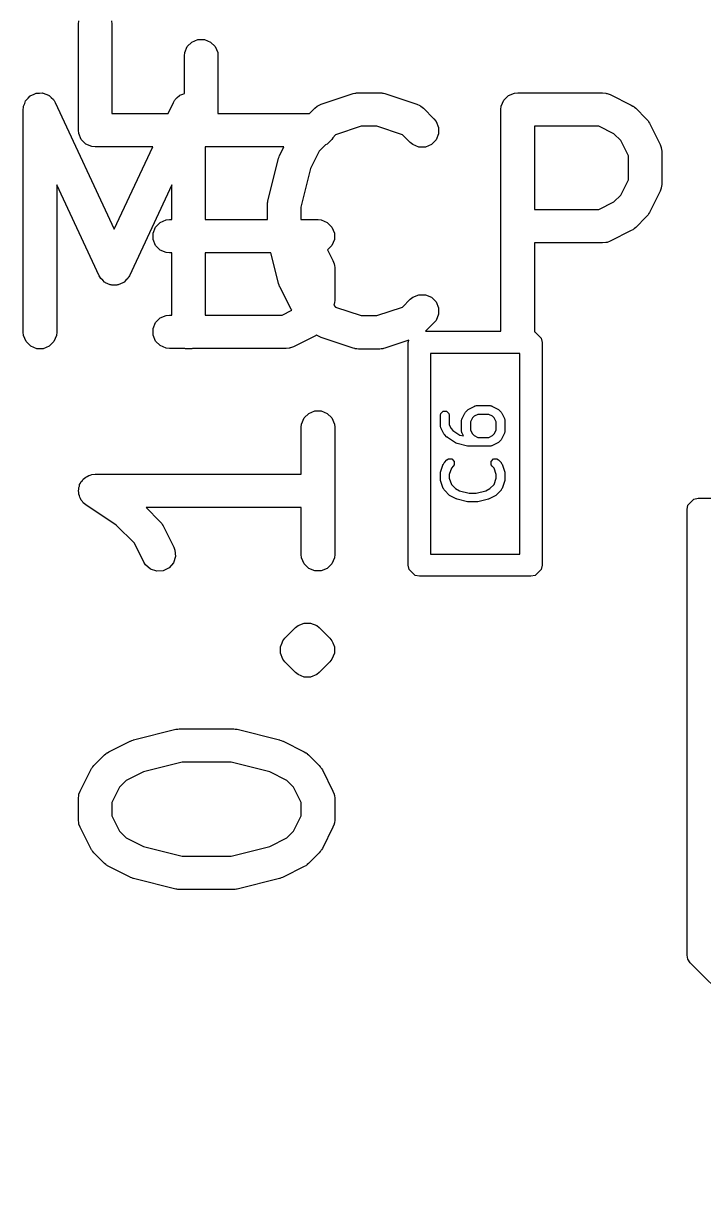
# Model space of a CAD drawing. Extents: x -2.36 to 2.12, y 0.28 to 4.05.
# Drawn here: x -2.3601 to -2.24, y 3.1218 to 3.3273 of the extents above; entities that cross this region are included whole.
import ezdxf

# ---------------------------------------------------------------- set-up
doc = ezdxf.new("R2010")
doc.units = 0
doc.header["$MEASUREMENT"] = 0
doc.layers.add('BLACK', color=7, linetype='CONTINUOUS')

msp = doc.modelspace()

# ---------------------------------------------------------------- linework, layer by layer
at = {"layer": 'BLACK', "linetype": 'CONTINUOUS'}
for p, q in [((-2.3504, 3.32711), (-2.35034, 3.32769)), ((-2.3504, 3.30836), (-2.3504, 3.32711)), ((-2.34455, 3.32769), (-2.3445, 3.32711)), ((-2.3445, 3.32711), (-2.3445, 3.31131)), ((-2.33116, 3.32313), (-2.33034, 3.32394)), ((-2.33034, 3.32394), (-2.32928, 3.32438)), ((-2.32928, 3.32438), (-2.32812, 3.32438)), ((-2.32812, 3.32438), (-2.32706, 3.32394)), ((-2.32706, 3.32394), (-2.32625, 3.32313)), ((-2.33165, 3.32148), (-2.3316, 3.32206)), ((-2.3316, 3.32206), (-2.33116, 3.32313)), ((-2.32625, 3.32313), (-2.3258, 3.32206)), ((-2.3258, 3.32206), (-2.32575, 3.32148)), ((-2.33165, 3.31485), (-2.33165, 3.32148)), ((-2.32575, 3.32148), (-2.32575, 3.31131)), ((-2.35988, 3.31306), (-2.35971, 3.31355)), ((-2.35971, 3.31355), (-2.35966, 3.31359)), ((-2.35966, 3.31359), (-2.35964, 3.31366)), ((-2.35964, 3.31366), (-2.35927, 3.31402)), ((-2.35927, 3.31402), (-2.35893, 3.3144)), ((-2.35893, 3.3144), (-2.35887, 3.31442)), ((-2.35887, 3.31442), (-2.35882, 3.31447)), ((-2.35882, 3.31447), (-2.35835, 3.31467)), ((-2.35835, 3.31467), (-2.35788, 3.31488)), ((-2.35788, 3.31488), (-2.35782, 3.31489)), ((-2.35782, 3.31489), (-2.35776, 3.31491)), ((-2.35776, 3.31491), (-2.35724, 3.31491)), ((-2.35724, 3.31491), (-2.35673, 3.31493)), ((-2.35673, 3.31493), (-2.35667, 3.31491)), ((-2.35667, 3.31491), (-2.3566, 3.31491)), ((-2.3566, 3.31491), (-2.35613, 3.31471)), ((-2.35613, 3.31471), (-2.35565, 3.31454)), ((-2.35565, 3.31454), (-2.3556, 3.3145)), ((-2.3556, 3.3145), (-2.35554, 3.31447)), ((-2.35554, 3.31447), (-2.35518, 3.31411)), ((-2.35518, 3.31411), (-2.3548, 3.31376)), ((-2.3548, 3.31376), (-2.35475, 3.31368)), ((-2.35475, 3.31368), (-2.35473, 3.31366)), ((-2.35473, 3.31366), (-2.3547, 3.31359)), ((-2.3547, 3.31359), (-2.3545, 3.31326)), ((-2.33361, 3.31326), (-2.33342, 3.31359)), ((-2.33342, 3.31359), (-2.33339, 3.31366)), ((-2.33339, 3.31366), (-2.33336, 3.31368)), ((-2.33336, 3.31368), (-2.33331, 3.31376)), ((-2.33331, 3.31376), (-2.33294, 3.31411)), ((-2.33294, 3.31411), (-2.33257, 3.31447)), ((-2.33257, 3.31447), (-2.33251, 3.3145)), ((-2.33251, 3.3145), (-2.33246, 3.31454)), ((-2.33246, 3.31454), (-2.33198, 3.31472)), ((-2.33198, 3.31472), (-2.33165, 3.31485)), ((-2.3075, 3.31294), (-2.30187, 3.31482)), ((-2.30187, 3.31482), (-2.30159, 3.31488)), ((-2.30159, 3.31488), (-2.30151, 3.31491)), ((-2.30151, 3.31491), (-2.30141, 3.31492)), ((-2.30141, 3.31492), (-2.30131, 3.31494)), ((-2.30131, 3.31494), (-2.30123, 3.31494)), ((-2.30123, 3.31494), (-2.30094, 3.31497)), ((-2.30094, 3.31497), (-2.29719, 3.31497)), ((-2.29719, 3.31497), (-2.2969, 3.31494)), ((-2.2969, 3.31494), (-2.29682, 3.31494)), ((-2.29682, 3.31494), (-2.29672, 3.31492)), ((-2.29672, 3.31492), (-2.29661, 3.31491)), ((-2.29661, 3.31491), (-2.29654, 3.31488)), ((-2.29654, 3.31488), (-2.29625, 3.31482)), ((-2.29625, 3.31482), (-2.29063, 3.31294)), ((-2.27571, 3.31259), (-2.27527, 3.31366)), ((-2.27527, 3.31366), (-2.27446, 3.31447)), ((-2.27446, 3.31447), (-2.27339, 3.31491)), ((-2.27339, 3.31491), (-2.27282, 3.31497)), ((-2.27282, 3.31497), (-2.25782, 3.31497)), ((-2.25782, 3.31497), (-2.25724, 3.31491)), ((-2.25724, 3.31491), (-2.25714, 3.31487)), ((-2.25714, 3.31487), (-2.25704, 3.31486)), ((-2.25704, 3.31486), (-2.2565, 3.31466)), ((-2.2565, 3.31466), (-2.25275, 3.31278)), ((-2.36013, 3.31202), (-2.3601, 3.31239)), ((-2.36013, 3.27264), (-2.36013, 3.31202)), ((-2.3601, 3.31246), (-2.36009, 3.3125)), ((-2.3601, 3.31239), (-2.3601, 3.31246)), ((-2.36009, 3.3125), (-2.36008, 3.31259)), ((-2.36008, 3.31259), (-2.35988, 3.31306)), ((-2.3545, 3.31326), (-2.34406, 3.29088)), ((-2.33452, 3.31131), (-2.33361, 3.31326)), ((-2.30956, 3.31131), (-2.30865, 3.31223)), ((-2.30865, 3.31223), (-2.3082, 3.3126)), ((-2.3082, 3.3126), (-2.3081, 3.31264)), ((-2.3081, 3.31264), (-2.30802, 3.31271)), ((-2.30802, 3.31271), (-2.3075, 3.31294)), ((-2.29063, 3.31294), (-2.2901, 3.31271)), ((-2.2901, 3.31271), (-2.29002, 3.31264)), ((-2.29002, 3.31264), (-2.28992, 3.3126)), ((-2.28992, 3.3126), (-2.28948, 3.31223)), ((-2.28948, 3.31223), (-2.2876, 3.31035)), ((-2.27577, 3.31202), (-2.27571, 3.31259)), ((-2.27577, 3.27283), (-2.27577, 3.31202)), ((-2.25275, 3.31278), (-2.2525, 3.31263)), ((-2.2525, 3.31263), (-2.25243, 3.3126)), ((-2.25243, 3.3126), (-2.25235, 3.31253)), ((-2.25235, 3.31253), (-2.25226, 3.31247)), ((-2.25226, 3.31247), (-2.25221, 3.31241)), ((-2.25221, 3.31241), (-2.25198, 3.31223)), ((-2.25198, 3.31223), (-2.25011, 3.31035)), ((-2.3445, 3.31131), (-2.33452, 3.31131)), ((-2.32575, 3.31131), (-2.30956, 3.31131)), ((-2.2876, 3.31035), (-2.28723, 3.30991)), ((-2.28723, 3.30991), (-2.28679, 3.30884)), ((-2.25011, 3.31035), (-2.24992, 3.31013)), ((-2.24992, 3.31013), (-2.24986, 3.31008)), ((-2.24986, 3.31008), (-2.2498, 3.30999)), ((-2.2498, 3.30999), (-2.24974, 3.30991)), ((-2.24974, 3.30991), (-2.24971, 3.30983)), ((-2.24971, 3.30983), (-2.24955, 3.30959)), ((-2.24955, 3.30959), (-2.24768, 3.30584)), ((-2.35034, 3.30779), (-2.3504, 3.30836)), ((-2.3499, 3.30672), (-2.35034, 3.30779)), ((-2.30497, 3.30756), (-2.30549, 3.30703)), ((-2.30046, 3.30906), (-2.30497, 3.30756)), ((-2.29767, 3.30906), (-2.30046, 3.30906)), ((-2.29316, 3.30756), (-2.29767, 3.30906)), ((-2.29178, 3.30618), (-2.29316, 3.30756)), ((-2.28679, 3.30769), (-2.28723, 3.30663)), ((-2.28679, 3.30884), (-2.28679, 3.30769)), ((-2.25851, 3.30906), (-2.26986, 3.30906)), ((-2.26986, 3.30906), (-2.26986, 3.29435)), ((-2.25582, 3.30771), (-2.25851, 3.30906)), ((-2.25462, 3.30652), (-2.25582, 3.30771)), ((-2.34909, 3.30591), (-2.3499, 3.30672)), ((-2.34802, 3.30547), (-2.34909, 3.30591)), ((-2.34745, 3.30541), (-2.34802, 3.30547)), ((-2.33728, 3.30541), (-2.34745, 3.30541)), ((-2.34406, 3.29088), (-2.33728, 3.30541)), ((-2.32798, 3.30541), (-2.32798, 3.29257)), ((-2.3141, 3.30541), (-2.32798, 3.30541)), ((-2.31483, 3.30396), (-2.3141, 3.30541)), ((-2.30675, 3.30578), (-2.30788, 3.30464)), ((-2.30644, 3.30591), (-2.30675, 3.30578)), ((-2.30562, 3.30672), (-2.30644, 3.30591)), ((-2.30549, 3.30703), (-2.30562, 3.30672)), ((-2.29133, 3.30581), (-2.29178, 3.30618)), ((-2.29026, 3.30537), (-2.29133, 3.30581)), ((-2.28911, 3.30537), (-2.29026, 3.30537)), ((-2.28805, 3.30581), (-2.28911, 3.30537)), ((-2.28723, 3.30663), (-2.28805, 3.30581)), ((-2.25327, 3.30382), (-2.25462, 3.30652)), ((-2.24768, 3.30584), (-2.24747, 3.3053)), ((-2.24747, 3.3053), (-2.24746, 3.30519)), ((-2.24746, 3.30519), (-2.24742, 3.30509)), ((-2.31693, 3.29586), (-2.31505, 3.30336)), ((-2.31505, 3.30336), (-2.31504, 3.3034)), ((-2.31504, 3.3034), (-2.31503, 3.30342)), ((-2.31503, 3.30342), (-2.31494, 3.30366)), ((-2.31494, 3.30366), (-2.31486, 3.3039)), ((-2.31486, 3.3039), (-2.31484, 3.30392)), ((-2.31484, 3.30392), (-2.31483, 3.30396)), ((-2.30788, 3.30464), (-2.3094, 3.30161)), ((-2.25327, 3.29959), (-2.25327, 3.30382)), ((-2.24742, 3.30509), (-2.24737, 3.30452)), ((-2.24737, 3.30452), (-2.24737, 3.29889)), ((-2.3094, 3.30161), (-2.31111, 3.29478)), ((-2.25462, 3.29689), (-2.25327, 3.29959)), ((-2.34673, 3.28264), (-2.35423, 3.29871)), ((-2.35423, 3.29871), (-2.35423, 3.27264)), ((-2.33389, 3.29871), (-2.34138, 3.28264)), ((-2.33389, 3.29257), (-2.33389, 3.29871)), ((-2.24768, 3.29757), (-2.24955, 3.29382)), ((-2.24747, 3.29811), (-2.24768, 3.29757)), ((-2.24746, 3.29822), (-2.24747, 3.29811)), ((-2.24742, 3.29832), (-2.24746, 3.29822)), ((-2.24737, 3.29889), (-2.24742, 3.29832)), ((-2.31701, 3.29529), (-2.31698, 3.2955)), ((-2.317, 3.29524), (-2.31701, 3.29529)), ((-2.31701, 3.29514), (-2.317, 3.29524)), ((-2.31701, 3.29257), (-2.31701, 3.29514)), ((-2.31698, 3.2955), (-2.31696, 3.29572)), ((-2.31696, 3.29572), (-2.31694, 3.29576)), ((-2.31694, 3.29576), (-2.31693, 3.29586)), ((-2.25851, 3.29435), (-2.25582, 3.29569)), ((-2.25582, 3.29569), (-2.25462, 3.29689)), ((-2.31111, 3.29478), (-2.31111, 3.29257)), ((-2.26986, 3.29435), (-2.25851, 3.29435)), ((-2.25011, 3.29305), (-2.25198, 3.29118)), ((-2.24992, 3.29328), (-2.25011, 3.29305)), ((-2.24986, 3.29333), (-2.24992, 3.29328)), ((-2.2498, 3.29342), (-2.24986, 3.29333)), ((-2.24974, 3.2935), (-2.2498, 3.29342)), ((-2.24971, 3.29357), (-2.24974, 3.2935)), ((-2.24955, 3.29382), (-2.24971, 3.29357)), ((-2.33722, 3.29019), (-2.33678, 3.29125)), ((-2.33678, 3.29125), (-2.33597, 3.29207)), ((-2.33597, 3.29207), (-2.3349, 3.29251)), ((-2.3349, 3.29251), (-2.33432, 3.29257)), ((-2.33432, 3.29257), (-2.33389, 3.29257)), ((-2.32798, 3.29257), (-2.31701, 3.29257)), ((-2.31111, 3.29257), (-2.30808, 3.29257)), ((-2.30808, 3.29257), (-2.3075, 3.29251)), ((-2.3075, 3.29251), (-2.30644, 3.29207)), ((-2.30644, 3.29207), (-2.30562, 3.29125)), ((-2.30562, 3.29125), (-2.30518, 3.29019)), ((-2.25243, 3.29081), (-2.2525, 3.29078)), ((-2.25235, 3.29088), (-2.25243, 3.29081)), ((-2.25226, 3.29093), (-2.25235, 3.29088)), ((-2.25221, 3.29099), (-2.25226, 3.29093)), ((-2.25198, 3.29118), (-2.25221, 3.29099)), ((-2.33722, 3.28904), (-2.33722, 3.29019)), ((-2.33678, 3.28797), (-2.33722, 3.28904)), ((-2.30518, 3.28904), (-2.30562, 3.28797)), ((-2.30518, 3.29019), (-2.30518, 3.28904)), ((-2.2565, 3.28875), (-2.25704, 3.28854)), ((-2.25275, 3.29063), (-2.2565, 3.28875)), ((-2.2525, 3.29078), (-2.25275, 3.29063)), ((-2.33597, 3.28716), (-2.33678, 3.28797)), ((-2.3349, 3.28672), (-2.33597, 3.28716)), ((-2.33432, 3.28666), (-2.3349, 3.28672)), ((-2.30562, 3.28797), (-2.30639, 3.28721)), ((-2.30639, 3.28721), (-2.30544, 3.28531)), ((-2.25782, 3.28844), (-2.26986, 3.28844)), ((-2.26986, 3.28844), (-2.26986, 3.27271)), ((-2.25724, 3.2885), (-2.25782, 3.28844)), ((-2.25714, 3.28854), (-2.25724, 3.2885)), ((-2.25704, 3.28854), (-2.25714, 3.28854)), ((-2.33389, 3.28666), (-2.33432, 3.28666)), ((-2.33389, 3.27569), (-2.33389, 3.28666)), ((-2.31639, 3.28666), (-2.32798, 3.28666)), ((-2.32798, 3.28666), (-2.32798, 3.27569)), ((-2.31505, 3.2813), (-2.31639, 3.28666)), ((-2.30544, 3.28531), (-2.30523, 3.28477)), ((-2.30523, 3.28477), (-2.30522, 3.28466)), ((-2.30522, 3.28466), (-2.30518, 3.28457)), ((-2.34661, 3.28243), (-2.34673, 3.28264)), ((-2.34138, 3.28264), (-2.34151, 3.28243)), ((-2.30518, 3.28457), (-2.30513, 3.28399)), ((-2.30513, 3.28399), (-2.30513, 3.27837)), ((-2.34658, 3.28236), (-2.34661, 3.28243)), ((-2.34654, 3.28231), (-2.34658, 3.28236)), ((-2.34644, 3.28215), (-2.34654, 3.28231)), ((-2.34611, 3.28184), (-2.34644, 3.28215)), ((-2.3458, 3.28151), (-2.34611, 3.28184)), ((-2.34568, 3.28146), (-2.3458, 3.28151)), ((-2.34559, 3.28137), (-2.34568, 3.28146)), ((-2.34517, 3.28122), (-2.34559, 3.28137)), ((-2.34476, 3.28103), (-2.34517, 3.28122)), ((-2.34463, 3.28102), (-2.34476, 3.28103)), ((-2.34451, 3.28098), (-2.34463, 3.28102)), ((-2.34406, 3.28099), (-2.34451, 3.28098)), ((-2.34361, 3.28098), (-2.34406, 3.28099)), ((-2.34349, 3.28102), (-2.34361, 3.28098)), ((-2.34335, 3.28103), (-2.34349, 3.28102)), ((-2.34295, 3.28122), (-2.34335, 3.28103)), ((-2.34253, 3.28137), (-2.34295, 3.28122)), ((-2.34243, 3.28146), (-2.34253, 3.28137)), ((-2.34231, 3.28151), (-2.34243, 3.28146)), ((-2.34201, 3.28184), (-2.34231, 3.28151)), ((-2.34168, 3.28215), (-2.34201, 3.28184)), ((-2.34158, 3.28231), (-2.34168, 3.28215)), ((-2.34153, 3.28236), (-2.34158, 3.28231)), ((-2.34151, 3.28243), (-2.34153, 3.28236)), ((-2.31504, 3.28126), (-2.31505, 3.2813)), ((-2.31503, 3.28124), (-2.31504, 3.28126)), ((-2.31494, 3.281), (-2.31503, 3.28124)), ((-2.31486, 3.28076), (-2.31494, 3.281)), ((-2.31484, 3.28074), (-2.31486, 3.28076)), ((-2.31483, 3.2807), (-2.31484, 3.28074)), ((-2.31295, 3.27695), (-2.31483, 3.2807)), ((-2.29316, 3.2771), (-2.29178, 3.27848)), ((-2.29178, 3.27848), (-2.29133, 3.27885)), ((-2.29133, 3.27885), (-2.29026, 3.27929)), ((-2.29026, 3.27929), (-2.28911, 3.27929)), ((-2.28911, 3.27929), (-2.28805, 3.27885)), ((-2.28805, 3.27885), (-2.28723, 3.27804)), ((-2.3144, 3.27569), (-2.3127, 3.27654)), ((-2.3128, 3.2767), (-2.31295, 3.27695)), ((-2.31277, 3.27663), (-2.3128, 3.2767)), ((-2.3127, 3.27655), (-2.31277, 3.27663)), ((-2.3127, 3.27654), (-2.3127, 3.27655)), ((-2.30523, 3.27759), (-2.30529, 3.27743)), ((-2.30529, 3.27743), (-2.30497, 3.2771)), ((-2.30522, 3.27769), (-2.30523, 3.27759)), ((-2.30518, 3.27779), (-2.30522, 3.27769)), ((-2.30513, 3.27837), (-2.30518, 3.27779)), ((-2.30497, 3.2771), (-2.30046, 3.2756)), ((-2.29767, 3.2756), (-2.29316, 3.2771)), ((-2.28723, 3.27804), (-2.28679, 3.27697)), ((-2.28679, 3.27697), (-2.28679, 3.27582)), ((-2.33722, 3.27332), (-2.33678, 3.27438)), ((-2.33678, 3.27438), (-2.33597, 3.2752)), ((-2.33597, 3.2752), (-2.3349, 3.27564)), ((-2.3349, 3.27564), (-2.33432, 3.27569)), ((-2.33432, 3.27569), (-2.33389, 3.27569)), ((-2.32798, 3.27569), (-2.3144, 3.27569)), ((-2.30046, 3.2756), (-2.29767, 3.2756)), ((-2.28723, 3.27475), (-2.2876, 3.27431)), ((-2.28679, 3.27582), (-2.28723, 3.27475)), ((-2.36008, 3.27207), (-2.36013, 3.27264)), ((-2.35423, 3.27264), (-2.35428, 3.27207)), ((-2.33722, 3.27216), (-2.33722, 3.27332)), ((-2.2876, 3.27431), (-2.28907, 3.27283)), ((-2.28907, 3.27283), (-2.27577, 3.27283)), ((-2.26986, 3.27271), (-2.26972, 3.27268)), ((-2.26972, 3.27268), (-2.26865, 3.27162)), ((-2.35964, 3.271), (-2.36008, 3.27207)), ((-2.35882, 3.27019), (-2.35964, 3.271)), ((-2.35473, 3.271), (-2.35554, 3.27019)), ((-2.35428, 3.27207), (-2.35473, 3.271)), ((-2.33678, 3.2711), (-2.33722, 3.27216)), ((-2.33597, 3.27029), (-2.33678, 3.2711)), ((-2.3349, 3.26984), (-2.33597, 3.27029)), ((-2.30863, 3.27197), (-2.31238, 3.2701)), ((-2.30854, 3.27204), (-2.30863, 3.27197)), ((-2.30849, 3.27205), (-2.30854, 3.27204)), ((-2.30843, 3.2721), (-2.30849, 3.27205)), ((-2.30833, 3.27217), (-2.30843, 3.2721)), ((-2.3082, 3.27206), (-2.30833, 3.27217)), ((-2.3081, 3.27202), (-2.3082, 3.27206)), ((-2.30802, 3.27195), (-2.3081, 3.27202)), ((-2.3075, 3.27172), (-2.30802, 3.27195)), ((-2.30187, 3.26984), (-2.3075, 3.27172)), ((-2.29205, 3.27124), (-2.29625, 3.26984)), ((-2.29213, 3.27087), (-2.29205, 3.27124)), ((-2.29213, 3.2315), (-2.29213, 3.27087)), ((-2.26865, 3.27162), (-2.2685, 3.27087)), ((-2.2685, 3.27087), (-2.2685, 3.2315)), ((-2.35776, 3.26975), (-2.35882, 3.27019)), ((-2.3566, 3.26975), (-2.35776, 3.26975)), ((-2.35554, 3.27019), (-2.3566, 3.26975)), ((-2.33432, 3.26979), (-2.3349, 3.26984)), ((-2.3316, 3.26979), (-2.33432, 3.26979)), ((-2.33151, 3.26975), (-2.3316, 3.26979)), ((-2.33036, 3.26975), (-2.33151, 3.26975)), ((-2.33026, 3.26979), (-2.33036, 3.26975)), ((-2.3137, 3.26979), (-2.33026, 3.26979)), ((-2.31313, 3.26984), (-2.3137, 3.26979)), ((-2.31303, 3.26989), (-2.31313, 3.26984)), ((-2.31292, 3.26989), (-2.31303, 3.26989)), ((-2.31238, 3.2701), (-2.31292, 3.26989)), ((-2.30159, 3.26978), (-2.30187, 3.26984)), ((-2.30151, 3.26975), (-2.30159, 3.26978)), ((-2.30141, 3.26974), (-2.30151, 3.26975)), ((-2.30131, 3.26972), (-2.30141, 3.26974)), ((-2.30123, 3.26972), (-2.30131, 3.26972)), ((-2.30094, 3.26969), (-2.30123, 3.26972)), ((-2.29719, 3.26969), (-2.30094, 3.26969)), ((-2.2969, 3.26972), (-2.29719, 3.26969)), ((-2.29682, 3.26972), (-2.2969, 3.26972)), ((-2.29672, 3.26974), (-2.29682, 3.26972)), ((-2.29661, 3.26975), (-2.29672, 3.26974)), ((-2.29654, 3.26978), (-2.29661, 3.26975)), ((-2.29625, 3.26984), (-2.29654, 3.26978)), ((-2.28819, 3.2689), (-2.28819, 3.23346)), ((-2.27244, 3.2689), (-2.28819, 3.2689)), ((-2.27244, 3.23346), (-2.27244, 3.2689)), ((-2.31053, 3.25751), (-2.30972, 3.25832)), ((-2.30972, 3.25832), (-2.30865, 3.25876)), ((-2.30865, 3.25876), (-2.3075, 3.25876)), ((-2.3075, 3.25876), (-2.30644, 3.25832)), ((-2.30644, 3.25832), (-2.30562, 3.25751)), ((-2.28647, 3.25798), (-2.28641, 3.25828)), ((-2.28647, 3.2561), (-2.28647, 3.25798)), ((-2.28641, 3.25828), (-2.28599, 3.2587)), ((-2.28599, 3.2587), (-2.28538, 3.2587)), ((-2.28538, 3.2587), (-2.28496, 3.25828)), ((-2.28496, 3.25828), (-2.2849, 3.25798)), ((-2.2849, 3.25798), (-2.2849, 3.25629)), ((-2.28264, 3.25739), (-2.28217, 3.25833)), ((-2.28217, 3.25833), (-2.28209, 3.25843)), ((-2.28209, 3.25843), (-2.28202, 3.25853)), ((-2.28202, 3.25853), (-2.28156, 3.259)), ((-2.28156, 3.259), (-2.28145, 3.25907)), ((-2.28145, 3.25907), (-2.28135, 3.25915)), ((-2.28135, 3.25915), (-2.28041, 3.25962)), ((-2.27988, 3.25813), (-2.28053, 3.2578)), ((-2.28041, 3.25962), (-2.28038, 3.25963)), ((-2.28038, 3.25963), (-2.28036, 3.25964)), ((-2.28036, 3.25964), (-2.28024, 3.25967)), ((-2.28024, 3.25967), (-2.28012, 3.2597)), ((-2.28012, 3.2597), (-2.2801, 3.25969)), ((-2.2801, 3.25969), (-2.28006, 3.2597)), ((-2.28006, 3.2597), (-2.27772, 3.2597)), ((-2.2779, 3.25813), (-2.27988, 3.25813)), ((-2.27725, 3.2578), (-2.2779, 3.25813)), ((-2.27772, 3.2597), (-2.27768, 3.25969)), ((-2.27768, 3.25969), (-2.27766, 3.2597)), ((-2.27766, 3.2597), (-2.27754, 3.25967)), ((-2.27754, 3.25967), (-2.27742, 3.25964)), ((-2.27742, 3.25964), (-2.2774, 3.25963)), ((-2.2774, 3.25963), (-2.27737, 3.25962)), ((-2.27737, 3.25962), (-2.27643, 3.25915)), ((-2.27643, 3.25915), (-2.27633, 3.25907)), ((-2.27633, 3.25907), (-2.27622, 3.259)), ((-2.27622, 3.259), (-2.27576, 3.25853)), ((-2.27576, 3.25853), (-2.27569, 3.25843)), ((-2.27569, 3.25843), (-2.27561, 3.25833)), ((-2.27561, 3.25833), (-2.27514, 3.25739)), ((-2.31103, 3.25587), (-2.31097, 3.25644)), ((-2.31097, 3.25644), (-2.31053, 3.25751)), ((-2.30562, 3.25751), (-2.30518, 3.25644)), ((-2.30518, 3.25644), (-2.30513, 3.25587)), ((-2.28647, 3.25606), (-2.28647, 3.2561)), ((-2.28647, 3.25605), (-2.28647, 3.25606)), ((-2.28644, 3.25592), (-2.28647, 3.25605)), ((-2.28641, 3.2558), (-2.28644, 3.25592)), ((-2.2849, 3.25629), (-2.28457, 3.25563)), ((-2.28272, 3.2571), (-2.28269, 3.25722)), ((-2.28272, 3.25708), (-2.28272, 3.2571)), ((-2.28272, 3.25704), (-2.28272, 3.25708)), ((-2.28272, 3.25517), (-2.28272, 3.25704)), ((-2.28269, 3.25722), (-2.28266, 3.25734)), ((-2.28266, 3.25734), (-2.28265, 3.25735)), ((-2.28265, 3.25735), (-2.28264, 3.25739)), ((-2.28082, 3.25751), (-2.28115, 3.25685)), ((-2.28115, 3.25685), (-2.28115, 3.25535)), ((-2.28053, 3.2578), (-2.28082, 3.25751)), ((-2.27696, 3.25751), (-2.27725, 3.2578)), ((-2.27663, 3.25685), (-2.27696, 3.25751)), ((-2.27663, 3.25535), (-2.27663, 3.25685)), ((-2.27514, 3.25739), (-2.27513, 3.25735)), ((-2.27513, 3.25735), (-2.27512, 3.25734)), ((-2.27512, 3.25734), (-2.27509, 3.25722)), ((-2.27509, 3.25722), (-2.27506, 3.2571)), ((-2.27506, 3.2571), (-2.27506, 3.25708)), ((-2.27506, 3.25708), (-2.27506, 3.25704)), ((-2.27506, 3.25704), (-2.27506, 3.25517)), ((-2.31103, 3.24757), (-2.31103, 3.25587)), ((-2.30513, 3.25587), (-2.30513, 3.23337)), ((-2.2864, 3.25579), (-2.28641, 3.2558)), ((-2.28639, 3.25575), (-2.2864, 3.25579)), ((-2.28592, 3.25481), (-2.28639, 3.25575)), ((-2.28584, 3.25471), (-2.28592, 3.25481)), ((-2.28577, 3.25461), (-2.28584, 3.25471)), ((-2.28531, 3.25414), (-2.28577, 3.25461)), ((-2.28524, 3.2541), (-2.28531, 3.25414)), ((-2.28519, 3.25404), (-2.28524, 3.2541)), ((-2.28378, 3.2531), (-2.28519, 3.25404)), ((-2.28457, 3.25563), (-2.28425, 3.25531)), ((-2.28425, 3.25531), (-2.28302, 3.25449)), ((-2.28302, 3.25449), (-2.2824, 3.25434)), ((-2.28272, 3.25513), (-2.28272, 3.25517)), ((-2.28272, 3.25511), (-2.28272, 3.25513)), ((-2.28269, 3.25499), (-2.28272, 3.25511)), ((-2.28266, 3.25486), (-2.28269, 3.25499)), ((-2.28265, 3.25485), (-2.28266, 3.25486)), ((-2.28264, 3.25481), (-2.28265, 3.25485)), ((-2.2824, 3.25434), (-2.28264, 3.25481)), ((-2.28115, 3.25535), (-2.28082, 3.25469)), ((-2.28082, 3.25469), (-2.28053, 3.25441)), ((-2.28053, 3.25441), (-2.27988, 3.25408)), ((-2.27988, 3.25408), (-2.2779, 3.25408)), ((-2.2779, 3.25408), (-2.27725, 3.25441)), ((-2.27725, 3.25441), (-2.27696, 3.25469)), ((-2.27696, 3.25469), (-2.27663, 3.25535)), ((-2.27561, 3.25388), (-2.27569, 3.25378)), ((-2.27514, 3.25481), (-2.27561, 3.25388)), ((-2.27513, 3.25485), (-2.27514, 3.25481)), ((-2.27512, 3.25486), (-2.27513, 3.25485)), ((-2.27509, 3.25499), (-2.27512, 3.25486)), ((-2.27506, 3.25511), (-2.27509, 3.25499)), ((-2.27506, 3.25517), (-2.27506, 3.25513)), ((-2.27506, 3.25513), (-2.27506, 3.25511)), ((-2.28366, 3.25305), (-2.28378, 3.2531)), ((-2.28353, 3.253), (-2.28366, 3.25305)), ((-2.28166, 3.25253), (-2.28353, 3.253)), ((-2.28156, 3.25252), (-2.28166, 3.25253)), ((-2.28147, 3.2525), (-2.28156, 3.25252)), ((-2.27772, 3.2525), (-2.28147, 3.2525)), ((-2.27768, 3.25251), (-2.27772, 3.2525)), ((-2.27766, 3.2525), (-2.27768, 3.25251)), ((-2.27754, 3.25254), (-2.27766, 3.2525)), ((-2.27742, 3.25256), (-2.27754, 3.25254)), ((-2.2774, 3.25258), (-2.27742, 3.25256)), ((-2.27737, 3.25259), (-2.2774, 3.25258)), ((-2.27643, 3.25305), (-2.27737, 3.25259)), ((-2.27633, 3.25313), (-2.27643, 3.25305)), ((-2.27622, 3.2532), (-2.27633, 3.25313)), ((-2.27576, 3.25367), (-2.27622, 3.2532)), ((-2.27569, 3.25378), (-2.27576, 3.25367)), ((-2.28577, 3.24963), (-2.28531, 3.2501)), ((-2.28531, 3.2501), (-2.28505, 3.25027)), ((-2.28505, 3.25027), (-2.28445, 3.25027)), ((-2.28445, 3.25027), (-2.28402, 3.24984)), ((-2.28402, 3.24984), (-2.28402, 3.24924)), ((-2.27751, 3.24984), (-2.27708, 3.25027)), ((-2.27751, 3.24924), (-2.27751, 3.24984)), ((-2.27708, 3.25027), (-2.27648, 3.25027)), ((-2.27648, 3.25027), (-2.27622, 3.2501)), ((-2.27622, 3.2501), (-2.27576, 3.24963)), ((-2.28647, 3.24767), (-2.28645, 3.24779)), ((-2.28647, 3.24673), (-2.28647, 3.24767)), ((-2.28645, 3.24779), (-2.28643, 3.24791)), ((-2.28643, 3.24791), (-2.28596, 3.24932)), ((-2.28596, 3.24932), (-2.28594, 3.24936)), ((-2.28594, 3.24937), (-2.28587, 3.24948)), ((-2.28594, 3.24936), (-2.28594, 3.24937)), ((-2.28587, 3.24948), (-2.28581, 3.24959)), ((-2.28581, 3.24959), (-2.2858, 3.2496)), ((-2.2858, 3.2496), (-2.28577, 3.24963)), ((-2.28453, 3.24865), (-2.2849, 3.24754)), ((-2.28419, 3.24898), (-2.28453, 3.24865)), ((-2.28402, 3.24924), (-2.28419, 3.24898)), ((-2.27734, 3.24898), (-2.27751, 3.24924)), ((-2.277, 3.24865), (-2.27734, 3.24898)), ((-2.27663, 3.24754), (-2.277, 3.24865)), ((-2.27576, 3.24963), (-2.27573, 3.2496)), ((-2.27573, 3.2496), (-2.27572, 3.24959)), ((-2.27572, 3.24959), (-2.27565, 3.24948)), ((-2.27565, 3.24948), (-2.27558, 3.24937)), ((-2.27558, 3.24937), (-2.27558, 3.24936)), ((-2.27558, 3.24936), (-2.27557, 3.24932)), ((-2.27557, 3.24932), (-2.2751, 3.24791)), ((-2.2751, 3.24791), (-2.27508, 3.24779)), ((-2.27508, 3.24779), (-2.27506, 3.24767)), ((-2.27506, 3.24767), (-2.27506, 3.24673)), ((-2.35023, 3.24546), (-2.35018, 3.24575)), ((-2.35018, 3.24575), (-2.35002, 3.24599)), ((-2.35002, 3.24599), (-2.3499, 3.24626)), ((-2.3499, 3.24626), (-2.3497, 3.24646)), ((-2.3497, 3.24646), (-2.34954, 3.24671)), ((-2.34954, 3.24671), (-2.3493, 3.24687)), ((-2.3493, 3.24687), (-2.34909, 3.24707)), ((-2.34909, 3.24707), (-2.34882, 3.24719)), ((-2.34882, 3.24719), (-2.34858, 3.24735)), ((-2.34858, 3.24735), (-2.34829, 3.2474)), ((-2.34829, 3.2474), (-2.34802, 3.24752)), ((-2.34802, 3.24752), (-2.34745, 3.24757)), ((-2.34745, 3.24757), (-2.34745, 3.24757)), ((-2.34745, 3.24757), (-2.34745, 3.24757)), ((-2.34745, 3.24757), (-2.34745, 3.24757)), ((-2.34745, 3.24757), (-2.31103, 3.24757)), ((-2.28645, 3.2466), (-2.28647, 3.24673)), ((-2.28643, 3.24648), (-2.28645, 3.2466)), ((-2.28596, 3.24507), (-2.28643, 3.24648)), ((-2.2849, 3.24754), (-2.2849, 3.24686)), ((-2.2849, 3.24686), (-2.28453, 3.24575)), ((-2.28453, 3.24575), (-2.28381, 3.24503)), ((-2.27772, 3.24503), (-2.277, 3.24575)), ((-2.277, 3.24575), (-2.27663, 3.24686)), ((-2.27663, 3.24686), (-2.27663, 3.24754)), ((-2.2751, 3.24648), (-2.27557, 3.24507)), ((-2.27508, 3.2466), (-2.2751, 3.24648)), ((-2.27506, 3.24673), (-2.27508, 3.2466)), ((-2.3504, 3.24462), (-2.35034, 3.2449)), ((-2.35034, 3.24433), (-2.3504, 3.24462)), ((-2.35034, 3.2452), (-2.35023, 3.24546)), ((-2.35034, 3.2449), (-2.35034, 3.2452)), ((-2.35034, 3.24404), (-2.35034, 3.24433)), ((-2.35023, 3.24377), (-2.35034, 3.24404)), ((-2.35017, 3.24349), (-2.35023, 3.24377)), ((-2.28594, 3.24504), (-2.28596, 3.24507)), ((-2.28594, 3.24502), (-2.28594, 3.24504)), ((-2.28587, 3.24492), (-2.28594, 3.24502)), ((-2.28581, 3.24481), (-2.28587, 3.24492)), ((-2.2858, 3.2448), (-2.28581, 3.24481)), ((-2.28577, 3.24477), (-2.2858, 3.2448)), ((-2.28484, 3.24383), (-2.28577, 3.24477)), ((-2.28473, 3.24376), (-2.28484, 3.24383)), ((-2.28463, 3.24368), (-2.28473, 3.24376)), ((-2.28369, 3.24321), (-2.28463, 3.24368)), ((-2.28381, 3.24503), (-2.28307, 3.24466)), ((-2.28307, 3.24466), (-2.28137, 3.24424)), ((-2.28137, 3.24424), (-2.28016, 3.24424)), ((-2.28016, 3.24424), (-2.27846, 3.24466)), ((-2.27846, 3.24466), (-2.27772, 3.24503)), ((-2.2769, 3.24368), (-2.27783, 3.24321)), ((-2.2768, 3.24376), (-2.2769, 3.24368)), ((-2.27669, 3.24383), (-2.2768, 3.24376)), ((-2.27576, 3.24477), (-2.27669, 3.24383)), ((-2.27573, 3.2448), (-2.27576, 3.24477)), ((-2.27572, 3.24481), (-2.27573, 3.2448)), ((-2.27565, 3.24492), (-2.27572, 3.24481)), ((-2.27558, 3.24502), (-2.27565, 3.24492)), ((-2.27557, 3.24507), (-2.27558, 3.24504)), ((-2.27558, 3.24504), (-2.27558, 3.24502)), ((-2.35001, 3.24325), (-2.35017, 3.24349)), ((-2.3499, 3.24298), (-2.35001, 3.24325)), ((-2.3497, 3.24277), (-2.3499, 3.24298)), ((-2.34953, 3.24253), (-2.3497, 3.24277)), ((-2.34909, 3.24217), (-2.34953, 3.24253)), ((-2.34909, 3.24216), (-2.34909, 3.24217)), ((-2.3437, 3.23858), (-2.34909, 3.24216)), ((-2.34909, 3.24216), (-2.34909, 3.24216)), ((-2.34909, 3.24216), (-2.34909, 3.24216)), ((-2.31103, 3.24167), (-2.33844, 3.24167)), ((-2.33844, 3.24167), (-2.33599, 3.23921)), ((-2.31103, 3.23337), (-2.31103, 3.24167)), ((-2.28361, 3.24319), (-2.28369, 3.24321)), ((-2.28353, 3.24315), (-2.28361, 3.24319)), ((-2.28166, 3.24268), (-2.28353, 3.24315)), ((-2.28156, 3.24268), (-2.28166, 3.24268)), ((-2.28147, 3.24266), (-2.28156, 3.24268)), ((-2.28006, 3.24266), (-2.28147, 3.24266)), ((-2.27997, 3.24268), (-2.28006, 3.24266)), ((-2.27987, 3.24268), (-2.27997, 3.24268)), ((-2.278, 3.24315), (-2.27987, 3.24268)), ((-2.27792, 3.24319), (-2.278, 3.24315)), ((-2.27783, 3.24321), (-2.27792, 3.24319)), ((-2.24291, 3.24134), (-2.24276, 3.24209)), ((-2.24276, 3.24209), (-2.2417, 3.24316)), ((-2.2417, 3.24316), (-2.24094, 3.24331)), ((-2.24094, 3.24331), (-2.12283, 3.24331)), ((-2.24291, 3.1626), (-2.24291, 3.24134)), ((-2.3405, 3.23537), (-2.3437, 3.23858)), ((-2.33599, 3.23921), (-2.3358, 3.23898)), ((-2.3358, 3.23898), (-2.33574, 3.23893)), ((-2.33574, 3.23893), (-2.33569, 3.23884)), ((-2.33569, 3.23884), (-2.33562, 3.23876)), ((-2.33562, 3.23876), (-2.33559, 3.23869)), ((-2.33559, 3.23869), (-2.33543, 3.23844)), ((-2.33543, 3.23844), (-2.33356, 3.23469)), ((-2.33884, 3.23205), (-2.3405, 3.23537)), ((-2.33356, 3.23469), (-2.33335, 3.23415)), ((-2.33335, 3.23415), (-2.33327, 3.233)), ((-2.31097, 3.23279), (-2.31103, 3.23337)), ((-2.30513, 3.23337), (-2.30518, 3.23279)), ((-2.28819, 3.23346), (-2.27244, 3.23346)), ((-2.33853, 3.23156), (-2.33884, 3.23205)), ((-2.33766, 3.23081), (-2.33853, 3.23156)), ((-2.33363, 3.23191), (-2.33439, 3.23104)), ((-2.33327, 3.233), (-2.33363, 3.23191)), ((-2.31053, 3.23173), (-2.31097, 3.23279)), ((-2.30972, 3.23092), (-2.31053, 3.23173)), ((-2.30562, 3.23173), (-2.30644, 3.23092)), ((-2.30518, 3.23279), (-2.30562, 3.23173)), ((-2.29198, 3.23074), (-2.29213, 3.2315)), ((-2.2685, 3.2315), (-2.26865, 3.23074)), ((-2.33657, 3.23044), (-2.33766, 3.23081)), ((-2.33542, 3.23052), (-2.33657, 3.23044)), ((-2.33439, 3.23104), (-2.33542, 3.23052)), ((-2.30865, 3.23047), (-2.30972, 3.23092)), ((-2.3075, 3.23047), (-2.30865, 3.23047)), ((-2.30644, 3.23092), (-2.3075, 3.23047)), ((-2.29091, 3.22968), (-2.29198, 3.23074)), ((-2.29016, 3.22953), (-2.29091, 3.22968)), ((-2.27047, 3.22953), (-2.29016, 3.22953)), ((-2.26972, 3.22968), (-2.27047, 3.22953)), ((-2.26865, 3.23074), (-2.26972, 3.22968)), ((-2.31159, 3.22083), (-2.31053, 3.22127)), ((-2.31053, 3.22127), (-2.30938, 3.22127)), ((-2.30938, 3.22127), (-2.30831, 3.22083)), ((-2.31392, 3.21859), (-2.31204, 3.22046)), ((-2.31204, 3.22046), (-2.31159, 3.22083)), ((-2.30831, 3.22083), (-2.30831, 3.22083)), ((-2.30831, 3.22083), (-2.30786, 3.22046)), ((-2.30786, 3.22046), (-2.30599, 3.21859)), ((-2.31472, 3.21707), (-2.31442, 3.2178)), ((-2.31472, 3.21592), (-2.31472, 3.21707)), ((-2.31442, 3.2178), (-2.31428, 3.21814)), ((-2.31428, 3.21814), (-2.31392, 3.21859)), ((-2.31428, 3.21814), (-2.31428, 3.21814)), ((-2.30599, 3.21859), (-2.30562, 3.21814)), ((-2.30562, 3.21814), (-2.30548, 3.2178)), ((-2.30548, 3.2178), (-2.30518, 3.21707)), ((-2.30518, 3.21707), (-2.30518, 3.21592)), ((-2.31428, 3.21486), (-2.31472, 3.21592)), ((-2.31392, 3.21441), (-2.31428, 3.21486)), ((-2.31428, 3.21486), (-2.31428, 3.21486)), ((-2.30562, 3.21486), (-2.30599, 3.21441)), ((-2.30518, 3.21592), (-2.30562, 3.21486)), ((-2.31204, 3.21254), (-2.31392, 3.21441)), ((-2.30599, 3.21441), (-2.30786, 3.21254)), ((-2.31159, 3.21217), (-2.31204, 3.21254)), ((-2.31053, 3.21173), (-2.31159, 3.21217)), ((-2.30938, 3.21173), (-2.31053, 3.21173)), ((-2.30831, 3.21217), (-2.30938, 3.21173)), ((-2.30786, 3.21254), (-2.30831, 3.21217)), ((-2.34067, 3.20061), (-2.33317, 3.20249)), ((-2.33317, 3.20249), (-2.33307, 3.2025)), ((-2.33307, 3.2025), (-2.33303, 3.20252)), ((-2.33303, 3.20252), (-2.33281, 3.20254)), ((-2.33281, 3.20254), (-2.33259, 3.20257)), ((-2.33259, 3.20257), (-2.33255, 3.20257)), ((-2.33255, 3.20257), (-2.33245, 3.20258)), ((-2.33245, 3.20258), (-2.32308, 3.20258)), ((-2.32308, 3.20258), (-2.32298, 3.20257)), ((-2.32298, 3.20257), (-2.32293, 3.20257)), ((-2.32293, 3.20257), (-2.32272, 3.20254)), ((-2.32272, 3.20254), (-2.3225, 3.20252)), ((-2.3225, 3.20252), (-2.32246, 3.2025)), ((-2.32246, 3.2025), (-2.32236, 3.20249)), ((-2.32236, 3.20249), (-2.31486, 3.20061)), ((-2.34123, 3.20041), (-2.34121, 3.20042)), ((-2.34121, 3.20042), (-2.34097, 3.20051)), ((-2.34097, 3.20051), (-2.34073, 3.2006)), ((-2.34073, 3.2006), (-2.34071, 3.2006)), ((-2.34071, 3.2006), (-2.34067, 3.20061)), ((-2.31486, 3.20061), (-2.31482, 3.2006)), ((-2.31482, 3.2006), (-2.3148, 3.2006)), ((-2.3148, 3.2006), (-2.31456, 3.20051)), ((-2.31456, 3.20051), (-2.31432, 3.20042)), ((-2.31432, 3.20042), (-2.3143, 3.20041)), ((-2.34527, 3.19836), (-2.34502, 3.19852)), ((-2.34502, 3.19852), (-2.34127, 3.20039)), ((-2.34127, 3.20039), (-2.34123, 3.20041)), ((-2.3143, 3.20041), (-2.31426, 3.20039)), ((-2.31426, 3.20039), (-2.31051, 3.19852)), ((-2.31051, 3.19852), (-2.31026, 3.19836)), ((-2.34766, 3.19609), (-2.34579, 3.19796)), ((-2.34579, 3.19796), (-2.34556, 3.19815)), ((-2.34556, 3.19815), (-2.34551, 3.19821)), ((-2.34551, 3.19821), (-2.34542, 3.19826)), ((-2.34542, 3.19826), (-2.34534, 3.19833)), ((-2.34534, 3.19833), (-2.34527, 3.19836)), ((-2.33209, 3.19667), (-2.33892, 3.19496)), ((-2.32344, 3.19667), (-2.33209, 3.19667)), ((-2.31661, 3.19496), (-2.32344, 3.19667)), ((-2.31026, 3.19836), (-2.31019, 3.19833)), ((-2.31019, 3.19833), (-2.31011, 3.19826)), ((-2.31011, 3.19826), (-2.31002, 3.19821)), ((-2.31002, 3.19821), (-2.30997, 3.19815)), ((-2.30997, 3.19815), (-2.30974, 3.19796)), ((-2.30974, 3.19796), (-2.30786, 3.19609)), ((-2.35009, 3.19157), (-2.34821, 3.19532)), ((-2.34821, 3.19532), (-2.34806, 3.19557)), ((-2.34806, 3.19557), (-2.34803, 3.19564)), ((-2.34803, 3.19564), (-2.34796, 3.19572)), ((-2.34796, 3.19572), (-2.34791, 3.19581)), ((-2.34791, 3.19581), (-2.34785, 3.19586)), ((-2.34785, 3.19586), (-2.34766, 3.19609)), ((-2.33892, 3.19496), (-2.34195, 3.19345)), ((-2.31358, 3.19345), (-2.31661, 3.19496)), ((-2.30786, 3.19609), (-2.30768, 3.19586)), ((-2.30768, 3.19586), (-2.30762, 3.19581)), ((-2.30762, 3.19581), (-2.30756, 3.19572)), ((-2.30756, 3.19572), (-2.3075, 3.19564)), ((-2.3075, 3.19564), (-2.30747, 3.19557)), ((-2.30747, 3.19557), (-2.30731, 3.19532)), ((-2.30731, 3.19532), (-2.30544, 3.19157)), ((-2.34315, 3.19225), (-2.3445, 3.18955)), ((-2.34195, 3.19345), (-2.34315, 3.19225)), ((-2.31238, 3.19225), (-2.31358, 3.19345)), ((-2.31103, 3.18955), (-2.31238, 3.19225)), ((-2.3504, 3.19025), (-2.35034, 3.19083)), ((-2.3504, 3.1865), (-2.3504, 3.19025)), ((-2.35034, 3.19083), (-2.3503, 3.19093)), ((-2.3503, 3.19103), (-2.35009, 3.19157)), ((-2.3503, 3.19093), (-2.3503, 3.19103)), ((-2.30544, 3.19157), (-2.30523, 3.19103)), ((-2.30523, 3.19103), (-2.30522, 3.19093)), ((-2.30522, 3.19093), (-2.30518, 3.19083)), ((-2.30518, 3.19083), (-2.30513, 3.19025)), ((-2.30513, 3.19025), (-2.30513, 3.1865)), ((-2.3445, 3.18955), (-2.3445, 3.1872)), ((-2.31103, 3.1872), (-2.31103, 3.18955)), ((-2.35034, 3.18593), (-2.3504, 3.1865)), ((-2.3445, 3.1872), (-2.34315, 3.1845)), ((-2.31238, 3.1845), (-2.31103, 3.1872)), ((-2.30513, 3.1865), (-2.30518, 3.18593)), ((-2.3503, 3.18583), (-2.35034, 3.18593)), ((-2.3503, 3.18572), (-2.3503, 3.18583)), ((-2.35009, 3.18518), (-2.3503, 3.18572)), ((-2.34821, 3.18143), (-2.35009, 3.18518)), ((-2.34315, 3.1845), (-2.34195, 3.1833)), ((-2.31358, 3.1833), (-2.31238, 3.1845)), ((-2.30544, 3.18518), (-2.30731, 3.18143)), ((-2.30523, 3.18572), (-2.30544, 3.18518)), ((-2.30522, 3.18583), (-2.30523, 3.18572)), ((-2.30518, 3.18593), (-2.30522, 3.18583)), ((-2.34195, 3.1833), (-2.33892, 3.18179)), ((-2.31661, 3.18179), (-2.31358, 3.1833)), ((-2.34806, 3.18118), (-2.34821, 3.18143)), ((-2.34803, 3.18111), (-2.34806, 3.18118)), ((-2.34796, 3.18103), (-2.34803, 3.18111)), ((-2.34791, 3.18094), (-2.34796, 3.18103)), ((-2.34785, 3.18089), (-2.34791, 3.18094)), ((-2.34766, 3.18066), (-2.34785, 3.18089)), ((-2.34579, 3.17879), (-2.34766, 3.18066)), ((-2.33892, 3.18179), (-2.33209, 3.18008)), ((-2.33209, 3.18008), (-2.32344, 3.18008)), ((-2.32344, 3.18008), (-2.31661, 3.18179)), ((-2.30786, 3.18066), (-2.30974, 3.17879)), ((-2.30768, 3.18089), (-2.30786, 3.18066)), ((-2.30762, 3.18094), (-2.30768, 3.18089)), ((-2.30756, 3.18103), (-2.30762, 3.18094)), ((-2.3075, 3.18111), (-2.30756, 3.18103)), ((-2.30747, 3.18118), (-2.3075, 3.18111)), ((-2.30731, 3.18143), (-2.30747, 3.18118)), ((-2.34556, 3.1786), (-2.34579, 3.17879)), ((-2.34551, 3.17854), (-2.34556, 3.1786)), ((-2.34542, 3.17849), (-2.34551, 3.17854)), ((-2.34534, 3.17842), (-2.34542, 3.17849)), ((-2.34527, 3.17839), (-2.34534, 3.17842)), ((-2.34502, 3.17824), (-2.34527, 3.17839)), ((-2.34127, 3.17636), (-2.34502, 3.17824)), ((-2.31051, 3.17824), (-2.31426, 3.17636)), ((-2.31026, 3.17839), (-2.31051, 3.17824)), ((-2.31019, 3.17842), (-2.31026, 3.17839)), ((-2.31011, 3.17849), (-2.31019, 3.17842)), ((-2.31002, 3.17854), (-2.31011, 3.17849)), ((-2.30997, 3.1786), (-2.31002, 3.17854)), ((-2.30974, 3.17879), (-2.30997, 3.1786)), ((-2.34123, 3.17635), (-2.34127, 3.17636)), ((-2.34121, 3.17633), (-2.34123, 3.17635)), ((-2.34097, 3.17625), (-2.34121, 3.17633)), ((-2.34073, 3.17615), (-2.34097, 3.17625)), ((-2.34071, 3.17615), (-2.34073, 3.17615)), ((-2.34067, 3.17614), (-2.34071, 3.17615)), ((-2.33317, 3.17426), (-2.34067, 3.17614)), ((-2.31486, 3.17614), (-2.32236, 3.17426)), ((-2.31482, 3.17615), (-2.31486, 3.17614)), ((-2.3148, 3.17615), (-2.31482, 3.17615)), ((-2.31456, 3.17625), (-2.3148, 3.17615)), ((-2.31432, 3.17633), (-2.31456, 3.17625)), ((-2.3143, 3.17635), (-2.31432, 3.17633)), ((-2.31426, 3.17636), (-2.3143, 3.17635)), ((-2.33307, 3.17425), (-2.33317, 3.17426)), ((-2.33303, 3.17423), (-2.33307, 3.17425)), ((-2.33281, 3.17421), (-2.33303, 3.17423)), ((-2.33259, 3.17418), (-2.33281, 3.17421)), ((-2.33255, 3.17419), (-2.33259, 3.17418)), ((-2.33245, 3.17418), (-2.33255, 3.17419)), ((-2.32308, 3.17418), (-2.33245, 3.17418)), ((-2.32298, 3.17419), (-2.32308, 3.17418)), ((-2.32293, 3.17418), (-2.32298, 3.17419)), ((-2.32272, 3.17421), (-2.32293, 3.17418)), ((-2.3225, 3.17423), (-2.32272, 3.17421)), ((-2.32246, 3.17425), (-2.3225, 3.17423)), ((-2.32236, 3.17426), (-2.32246, 3.17425)), ((-2.24276, 3.16185), (-2.24291, 3.1626)), ((-2.24234, 3.16121), (-2.24276, 3.16185)), ((-2.20297, 3.12184), (-2.24234, 3.16121))]:
    msp.add_line(p, q, dxfattribs=at)

doc.saveas('drawing.dxf')
